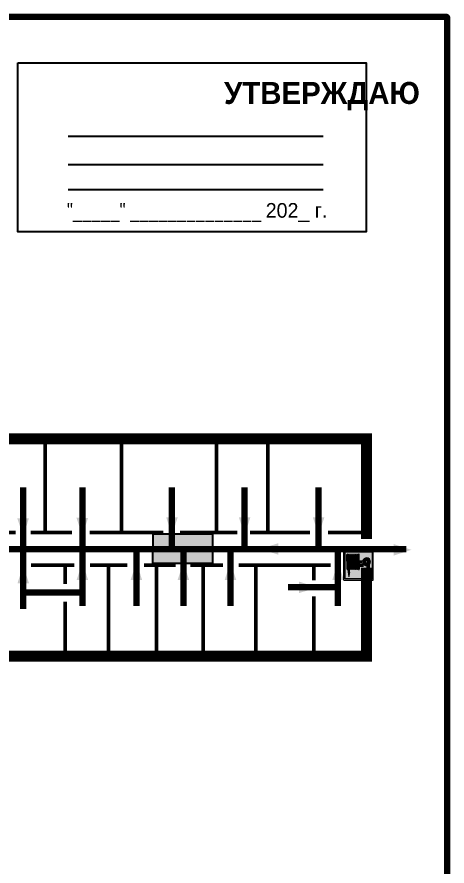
# Model space of a CAD drawing. Header units: millimetres. Extents: x 13810 to 67229, y 12374 to 21950.
# Drawn here: x 21441.8 to 21559, y 19246.8 to 19478.5 of the extents above; entities that cross this region are included whole.
import ezdxf

# ---------------------------------------------------------------- set-up
doc = ezdxf.new("R2010")
doc.units = ezdxf.units.MM
doc.layers.add('План_Штампы', color=7, linetype='Continuous')
doc.styles.add('обычный', font='arial.ttf')

# ---------------------------------------------------------------- blocks, each defined once
blk = doc.blocks.new('A$C32E8229D')
at = {"true_color": 0xffffff}
blk.add_hatch(color=7, dxfattribs=at).paths.add_polyline_path([(0, 0), (0, -8), (16, -8), (16, 0)])
h = blk.add_hatch(color=126)
h.paths.add_polyline_path([(0.2, -0.2), (15.8, -0.2), (15.8, -7.8), (0.2, -7.8)])
h.paths.add_polyline_path([(13.49, -2.05), (12.08, -2.05), (11.37, -2.63, 0.162397), (11.29, -2.84), (11.29, -3.63), (10.35, -3.63), (10.35, -4.05), (11.68, -4.05), (11.68, -3.48), (12.26, -4.28), (11.29, -5.1), (11.29, -6.78), (11.85, -6.78), (11.85, -5.44), (12.8, -4.64), (12.8, -5.94), (14.46, -5.94), (14.46, -5.39), (13.45, -5.39), (13.45, -3.97), (12.46, -2.59), (13.15, -2.59), (13.69, -3.34), (14.18, -3)], flags=16)
h.paths.add_polyline_path([(10.74, -1.82, 1), (11.8, -1.82, 1)], flags=16)
h.paths.add_polyline_path([(9.39, -3.59), (5.99, -3.59), (6.56, -3.03), (5.91, -3.03), (5.1, -3.83), (5.91, -4.64), (6.56, -4.64), (5.99, -4.09), (9.39, -4.09)], flags=16)
h.paths.add_polyline_path([(4.29, -1.08), (1.72, -1.08), (1.72, -6.6), (4.29, -6.6)], flags=16)
at = {"color": 126}
blk.add_lwpolyline([(16, -8), (0, -8), (0, 0), (16, 0)], close=True, dxfattribs=at)
blk = doc.blocks.new('A$C37112FD5')
at = {"true_color": 0xf5f5ff}
h = blk.add_hatch(color=7, dxfattribs=at)
h.dxf.hatch_style = 1
h.paths.add_polyline_path([(12.8, -7.4), (0, -7.4), (0, -20.2), (12.8, -20.2)])
h.paths.add_polyline_path([(12.29, -7.91), (12.29, -19.69), (0.51, -19.69), (0.51, -7.91)], flags=16)
h.paths.add_polyline_path([(4.98, -9.04, -0.42597), (5.17, -9.22), (5.17, -12.25), (5.17, -15.29, -0.432244), (4.98, -15.47), (4.83, -15.47, -0.42597), (4.64, -15.29), (4.64, -12.25), (4.64, -9.22, -0.432244), (4.83, -9.04)], flags=0)
h.paths.add_polyline_path([(4.28, -9.22), (4.28, -12.25), (4.28, -15.29, -0.432244), (4.09, -15.47), (3.94, -15.47, -0.42597), (3.75, -15.29), (3.75, -12.25), (3.75, -9.22, -0.432244), (3.94, -9.04), (4.09, -9.04, -0.42597)], flags=0)
h.paths.add_polyline_path([(5.72, -9.04), (5.87, -9.04, -0.42597), (6.06, -9.22), (6.06, -12.25), (6.06, -15.29, -0.432244), (5.87, -15.47), (5.72, -15.47, -0.42597), (5.53, -15.29), (5.53, -12.25), (5.53, -9.22, -0.432244)], flags=0)
h.paths.add_polyline_path([(6.42, -8.9), (6.5, -8.9, -0.42597), (6.69, -9.08), (6.69, -12.03), (8.21, -12.03, -15.824349), (8.21, -12.47), (6.69, -12.47), (6.69, -15.42, -0.432244), (6.5, -15.6), (6.42, -15.6)], flags=0)
h.paths.add_polyline_path([(3.39, -9.22), (3.39, -12.25), (3.39, -15.29, -0.432244), (3.2, -15.47), (3.05, -15.47, -0.42597), (2.85, -15.29), (2.85, -12.25), (2.85, -9.22, -0.432244), (3.05, -9.04), (3.2, -9.04, -0.42597)], flags=0)
h.paths.add_polyline_path([(2.5, -9.22), (2.5, -16.71), (1.96, -16.71), (1.96, -9.22, -0.432244), (2.15, -9.04), (2.31, -9.04, -0.42597)], flags=0)
h.paths.add_polyline_path([(1.61, -8.9), (1.61, -15.6), (1.57, -15.6, -0.42597), (1.37, -15.42), (1.37, -12.03), (1.37, -9.09, -0.432244), (1.57, -8.9)], flags=0)
h.paths.add_polyline_path([(9.76, -10.81), (9.76, -12.03), (8.49, -12.03, -0.336371)], flags=0)
h.paths.add_polyline_path([(8.49, -12.47), (9.76, -12.47), (9.76, -13.7, -0.336371)], flags=0)
h.paths.add_polyline_path([(10.11, -10.81, -0.336371), (11.38, -12.03), (10.11, -12.03)], flags=0)
h.paths.add_polyline_path([(10.11, -12.47), (11.38, -12.47, -0.336371), (10.11, -13.7)], flags=0)
h.paths.add_polyline_path([(2.5, -16.84), (2.5, -17.05), (1.97, -17.05), (1.97, -16.84)], flags=0)
h.paths.add_polyline_path([(2.5, -17.24, -0.033778), (2.24, -18.6, -0.033778), (1.97, -17.24)], flags=0)
h = blk.add_hatch(color=242)
h.dxf.hatch_style = 1
h.paths.add_polyline_path([(12.29, -7.91), (0.51, -7.91), (0.51, -19.69), (12.29, -19.69)])
h.paths.add_polyline_path([(6.42, -15.6), (6.42, -8.9), (6.5, -8.9, -0.42597), (6.69, -9.08), (6.69, -12.03), (8.21, -12.03, -15.824349), (8.21, -12.47), (6.69, -12.47), (6.69, -15.42, -0.432244), (6.5, -15.6)], flags=16)
h.paths.add_polyline_path([(5.87, -15.47), (5.72, -15.47, -0.42597), (5.53, -15.29), (5.53, -12.25), (5.53, -9.22, -0.432244), (5.72, -9.04), (5.87, -9.04, -0.42597), (6.06, -9.22), (6.06, -12.25), (6.06, -15.29, -0.432244)], flags=16)
h.paths.add_polyline_path([(4.98, -15.47), (4.83, -15.47, -0.42597), (4.64, -15.29), (4.64, -12.25), (4.64, -9.22, -0.432244), (4.83, -9.04), (4.98, -9.04, -0.42597), (5.17, -9.22), (5.17, -12.25), (5.17, -15.29, -0.432244)], flags=16)
h.paths.add_polyline_path([(4.09, -15.47), (3.94, -15.47, -0.42597), (3.75, -15.29), (3.75, -12.25), (3.75, -9.22, -0.432244), (3.94, -9.04), (4.09, -9.04, -0.42597), (4.28, -9.22), (4.28, -12.25), (4.28, -15.29, -0.432244)], flags=16)
h.paths.add_polyline_path([(3.2, -15.47), (3.05, -15.47, -0.42597), (2.85, -15.29), (2.85, -12.25), (2.85, -9.22, -0.432244), (3.05, -9.04), (3.2, -9.04, -0.42597), (3.39, -9.22), (3.39, -12.25), (3.39, -15.29, -0.432244)], flags=16)
h.paths.add_polyline_path([(2.5, -17.05), (1.97, -17.05), (1.97, -16.84), (2.5, -16.84)], flags=16)
h.paths.add_polyline_path([(2.5, -17.24, -0.033778), (2.24, -18.6, -0.033778), (1.97, -17.24)], flags=16)
h.paths.add_polyline_path([(2.5, -16.71), (1.96, -16.71), (1.96, -9.22, -0.432244), (2.15, -9.04), (2.31, -9.04, -0.42597), (2.5, -9.22)], flags=16)
h.paths.add_polyline_path([(1.61, -15.6), (1.57, -15.6, -0.42597), (1.37, -15.42), (1.37, -12.03), (1.37, -9.09, -0.432244), (1.57, -8.9), (1.61, -8.9)], flags=16)
h.paths.add_polyline_path([(8.49, -12.47), (9.76, -12.47), (9.76, -13.7, -0.336371)], flags=0)
h.paths.add_polyline_path([(10.11, -13.7), (10.11, -12.47), (11.38, -12.47, -0.336371)], flags=0)
h.paths.add_polyline_path([(8.49, -12.03, -0.336371), (9.76, -10.81), (9.76, -12.03)], flags=0)
h.paths.add_polyline_path([(10.11, -12.03), (10.11, -10.81, -0.336371), (11.38, -12.03)], flags=0)
h = blk.add_hatch(color=7, dxfattribs=at)
h.dxf.hatch_style = 1
h.paths.add_polyline_path([(1.61, -8.9), (1.57, -8.9, 0.432244), (1.37, -9.09), (1.37, -12.03), (1.37, -15.42, 0.42597), (1.57, -15.6), (1.61, -15.6)])
h.paths.add_polyline_path([(2.5, -9.22, 0.42597), (2.31, -9.04), (2.15, -9.04, 0.432244), (1.96, -9.22), (1.96, -16.71), (2.5, -16.71)])
h.paths.add_polyline_path([(2.5, -16.84), (1.97, -16.84), (1.97, -17.05), (2.5, -17.05)])
h.paths.add_polyline_path([(2.5, -17.24), (1.97, -17.24, 0.033778), (2.24, -18.6, 0.033778)])
h.paths.add_polyline_path([(3.39, -12.25), (3.39, -9.22, 0.42597), (3.2, -9.04), (3.05, -9.04, 0.432244), (2.85, -9.22), (2.85, -12.25), (2.85, -15.29, 0.42597), (3.05, -15.47), (3.2, -15.47, 0.432244), (3.39, -15.29)])
h.paths.add_polyline_path([(4.28, -12.25), (4.28, -9.22, 0.42597), (4.09, -9.04), (3.94, -9.04, 0.432244), (3.75, -9.22), (3.75, -12.25), (3.75, -15.29, 0.42597), (3.94, -15.47), (4.09, -15.47, 0.432244), (4.28, -15.29)])
h.paths.add_polyline_path([(5.17, -12.25), (5.17, -9.22, 0.42597), (4.98, -9.04), (4.83, -9.04, 0.432244), (4.64, -9.22), (4.64, -12.25), (4.64, -15.29, 0.42597), (4.83, -15.47), (4.98, -15.47, 0.432244), (5.17, -15.29)])
h.paths.add_polyline_path([(6.06, -12.25), (6.06, -9.22, 0.42597), (5.87, -9.04), (5.72, -9.04, 0.432244), (5.53, -9.22), (5.53, -12.25), (5.53, -15.29, 0.42597), (5.72, -15.47), (5.87, -15.47, 0.432244), (6.06, -15.29)])
h.paths.add_polyline_path([(6.69, -12.47), (8.21, -12.47, 15.824349), (8.21, -12.03), (6.69, -12.03), (6.69, -9.08, 0.42597), (6.5, -8.9), (6.42, -8.9), (6.42, -15.6), (6.5, -15.6, 0.432244), (6.69, -15.42)])
h.paths.add_polyline_path([(8.49, -12.47), (9.76, -12.47), (9.76, -13.7, -0.336371)], flags=16)
h.paths.add_polyline_path([(8.49, -12.03, -0.336371), (9.76, -10.81), (9.76, -12.03)], flags=16)
h.paths.add_polyline_path([(10.11, -12.47), (11.38, -12.47, -0.336371), (10.11, -13.7)], flags=16)
h.paths.add_polyline_path([(10.11, -12.03), (10.11, -10.81, -0.336371), (11.38, -12.03)], flags=16)
h = blk.add_hatch(color=242)
h.dxf.hatch_style = 1
h.paths.add_polyline_path([(9.76, -10.81, 0.336371), (8.49, -12.03), (9.76, -12.03)])
h.paths.add_polyline_path([(10.11, -10.81), (10.11, -12.03), (11.38, -12.03, 0.336371)])
h.paths.add_polyline_path([(11.38, -12.47), (10.11, -12.47), (10.11, -13.7, 0.336371)])
h.paths.add_polyline_path([(9.76, -12.47), (8.49, -12.47, 0.336371), (9.76, -13.7)])
at = {"color": 242, "lineweight": 5}
for p, q in [((0, -20.2), (0, -7.4)), ((0, -7.4), (12.8, -7.4)), ((12.8, -20.2), (12.8, -7.4)), ((1.37, -12.03), (1.37, -9.08)), ((1.57, -8.9), (1.61, -8.9)), ((1.61, -8.9), (1.61, -15.6)), ((1.96, -16.71), (1.96, -9.22)), ((2.15, -9.04), (2.31, -9.04)), ((2.5, -16.71), (2.5, -9.22)), ((2.85, -12.25), (2.85, -9.22)), ((3.05, -9.04), (3.2, -9.04)), ((3.39, -12.25), (3.39, -9.22)), ((3.75, -12.25), (3.75, -9.22)), ((3.94, -9.04), (4.09, -9.04)), ((4.28, -12.25), (4.28, -9.22)), ((4.64, -12.25), (4.64, -9.22)), ((4.83, -9.04), (4.98, -9.04)), ((5.17, -12.25), (5.17, -9.22)), ((5.53, -12.25), (5.53, -9.22)), ((5.72, -9.04), (5.87, -9.04)), ((6.06, -12.25), (6.06, -9.22)), ((6.42, -8.9), (6.42, -15.6)), ((6.5, -8.9), (6.42, -8.9)), ((6.69, -12.03), (6.69, -9.08)), ((9.76, -10.81), (9.76, -12.03)), ((10.11, -10.81), (10.11, -12.03)), ((1.37, -12.03), (1.37, -15.42)), ((2.85, -12.25), (2.85, -15.29)), ((3.39, -12.25), (3.39, -15.29)), ((3.75, -12.25), (3.75, -15.29)), ((4.28, -12.25), (4.28, -15.29)), ((4.64, -12.25), (4.64, -15.29)), ((5.17, -12.25), (5.17, -15.29)), ((5.53, -12.25), (5.53, -15.29)), ((6.06, -12.25), (6.06, -15.29)), ((8.21, -12.03), (6.69, -12.03)), ((8.21, -12.47), (6.69, -12.47)), ((6.69, -12.47), (6.69, -15.42)), ((9.76, -12.03), (8.49, -12.03)), ((9.76, -12.47), (8.49, -12.47)), ((9.76, -12.47), (9.76, -13.7)), ((11.38, -12.03), (10.11, -12.03)), ((11.38, -12.47), (10.11, -12.47)), ((10.11, -12.47), (10.11, -13.7)), ((1.57, -15.6), (1.61, -15.6)), ((1.96, -16.71), (2.5, -16.71)), ((1.97, -16.84), (2.5, -16.84)), ((1.97, -17.05), (1.97, -16.84)), ((2.5, -17.05), (1.97, -17.05)), ((1.97, -17.24), (2.5, -17.24)), ((2.5, -16.84), (2.5, -17.05)), ((3.05, -15.47), (3.2, -15.47)), ((3.94, -15.47), (4.09, -15.47)), ((4.83, -15.47), (4.98, -15.47)), ((5.72, -15.47), (5.87, -15.47)), ((6.42, -15.6), (6.5, -15.6)), ((0, -20.2), (12.8, -20.2))]:
    blk.add_line(p, q, dxfattribs=at)
blk.add_lwpolyline([(0.51, -7.91), (12.29, -7.91), (12.29, -19.69), (0.51, -19.69)], close=True, dxfattribs=at)
for centre, radius, start, end in [((1.56, -9.09), 0.182, 87.1027, 180.6071), ((2.15, -9.22), 0.182, 87.1027, 180.6071), ((2.32, -9.22), 0.182, 359.3929, 92.8973), ((3.04, -9.22), 0.182, 87.1027, 180.6071), ((3.21, -9.22), 0.182, 359.3929, 92.8973), ((3.93, -9.22), 0.182, 87.1027, 180.6071), ((4.1, -9.22), 0.182, 359.3929, 92.8973), ((4.82, -9.22), 0.182, 87.1027, 180.6071), ((4.99, -9.22), 0.182, 359.3929, 92.8973), ((5.71, -9.22), 0.182, 87.1027, 180.6071), ((5.88, -9.22), 0.182, 359.3929, 92.8973), ((6.51, -9.09), 0.182, 359.3929, 92.8973), ((9.93, -12.25), 1.74, 187.2319, 172.7681), ((9.93, -12.25), 1.46, 96.9927, 171.3585), ((9.93, -12.25), 1.46, 8.6415, 83.0073), ((9.93, -12.25), 1.46, 188.6415, 263.0073), ((9.93, -12.25), 1.46, 276.9927, 351.3585), ((1.56, -15.42), 0.182, 179.3929, 272.8973), ((12.17, -15.98), 10.27, 187.041, 194.7793), ((-7.7, -15.98), 10.27, 345.2207, 352.959), ((3.04, -15.29), 0.182, 179.3929, 272.8973), ((3.21, -15.29), 0.182, 267.1027, 0.6071), ((3.93, -15.29), 0.182, 179.3929, 272.8973), ((4.1, -15.29), 0.182, 267.1027, 0.6071), ((4.82, -15.29), 0.182, 179.3929, 272.8973), ((4.99, -15.29), 0.182, 267.1027, 0.6071), ((5.71, -15.29), 0.182, 179.3929, 272.8973), ((5.88, -15.29), 0.182, 267.1027, 0.6071), ((6.51, -15.42), 0.182, 267.1027, 0.6071)]:
    blk.add_arc(centre, radius, start, end, dxfattribs=at)

msp = doc.modelspace()

# ---------------------------------------------------------------- linework, layer by layer
at = {"color": 2, "lineweight": 100}
msp.add_lwpolyline([(20959.05, 19478.54), (21559.05, 19478.54), (21559.05, 19083.54), (20959.05, 19083.54)], close=True, dxfattribs=at)
msp.add_lwpolyline([(21441.99, 19466.05), (21536.99, 19466.05), (21536.99, 19419.85), (21441.99, 19419.85)], close=True)
for points in [[(21455.74, 19446.01), (21525.27, 19446.01)], [(21455.74, 19438.25), (21525.27, 19438.25)], [(21455.74, 19431.46), (21525.27, 19431.46)]]:
    msp.add_lwpolyline(points)
at = {"lineweight": 100}
for points, const_width in [([(20985.1, 19334.49), (20985.1, 19363.21), (21104.29, 19363.21), (21104.29, 19328.6), (21118.62, 19328.6), (21118.62, 19322), (21247.42, 19322), (21247.42, 19329.63), (21278.45, 19329.63), (21278.45, 19322), (21406.49, 19322), (21406.49, 19328.43), (21419.28, 19328.43), (21419.28, 19363.35), (21537.05, 19363.35), (21537.05, 19336.08)], 3), ([(21449.43, 19363.63), (21449.43, 19337.77)], 1), ([(21470.28, 19363.65), (21470.28, 19337.79)], 1), ([(21496.21, 19363.65), (21496.21, 19337.79)], 1), ([(21510.19, 19363.65), (21510.19, 19337.79)], 1), ([(21426.31, 19337.79), (21441.38, 19337.79)], 1), ([(21445.52, 19337.79), (21456.8, 19337.79)], 1), ([(21461.58, 19337.79), (21481.66, 19337.79)], 1), ([(21486.18, 19337.79), (21501.83, 19337.79)], 1), ([(21505.34, 19337.79), (21521.7, 19337.79)], 1), ([(21526.58, 19337.79), (21535.99, 19337.79)], 1), ([(21537.05, 19328.18), (21537.05, 19304.02), (21430.89, 19304.02), (21430.89, 19293.18), (21419.32, 19293.18), (21419.32, 19252.22), (21107.09, 19252.22), (21107.09, 19293.04), (21091.77, 19293.04), (21091.77, 19304.65), (20985.1, 19304.65), (20985.1, 19330.82)], 3), ([(21457.41, 19328.9), (21445.6, 19328.9)], 1), ([(21454.89, 19328.9), (21454.89, 19323.73)], 1), ([(21471.88, 19328.9), (21461.67, 19328.9)], 1), ([(21466.74, 19328.9), (21466.74, 19303.89)], 1), ([(21485.07, 19328.9), (21476.36, 19328.9)], 1), ([(21479.81, 19328.9), (21479.81, 19303.89)], 1), ([(21497.92, 19328.9), (21489.01, 19328.9)], 1), ([(21492.55, 19329.04), (21492.55, 19304.02)], 1), ([(21513.44, 19328.9), (21502.18, 19328.9)], 1), ([(21506.92, 19329.04), (21506.92, 19304.02)], 1), ([(21527.3, 19328.9), (21512.62, 19328.9)], 1), ([(21522.7, 19329.04), (21522.7, 19324.8)], 1), ([(21536.35, 19328.9), (21531.94, 19328.9)], 1), ([(21537.55, 19329.04), (21537.55, 19304.02)], 1), ([(21522.7, 19320.42), (21522.7, 19304.02)], 1), ([(21454.89, 19318.92), (21454.89, 19303.89)], 1)]:
    msp.add_lwpolyline(points, dxfattribs=dict(at, const_width=const_width))
at = {"color": 126, "lineweight": 100, "true_color": 0x008754}
for points in [[(21443.44, 19350.07), (21443.44, 19316.93)], [(21459.58, 19333.29), (21459.58, 19350.07)], [(21484.02, 19333.29), (21484.02, 19350.07)], [(21503.85, 19333.29), (21503.85, 19350.07)], [(21524.03, 19333.29), (21524.03, 19350.07)], [(21424.67, 19333.29), (21529.31, 19333.29)], [(21459.58, 19333.29), (21459.58, 19317.82)], [(21474.31, 19333.29), (21474.31, 19317.82)], [(21487.13, 19333.29), (21487.13, 19317.82)], [(21499.96, 19333.29), (21499.96, 19317.82)], [(21529.31, 19333.3), (21547.95, 19333.3)], [(21529.31, 19333.29), (21529.31, 19317.82)], [(21459.58, 19321.42), (21443.44, 19321.42)], [(21515.7, 19322.88), (21529.31, 19322.88)]]:
    msp.add_lwpolyline(points, dxfattribs=at)
at = {"layer": 'План_Штампы', "color": 126, "true_color": 0x008754}
for points in [[(21457.98, 19341.82), (21461.14, 19341.81), (21459.58, 19336.96)], [(21482.43, 19341.96), (21485.59, 19341.96), (21484.03, 19337.11)], [(21502.26, 19341.96), (21505.42, 19341.96), (21503.86, 19337.11)], [(21522.44, 19341.96), (21525.6, 19341.96), (21524.04, 19337.11)], [(21441.84, 19341.65), (21445, 19341.65), (21443.44, 19336.79)], [(21513.04, 19334.91), (21513.03, 19331.75), (21508.18, 19333.31)], [(21544.48, 19331.49), (21544.48, 19334.65), (21549.34, 19333.09)], [(21445.04, 19323.94), (21441.88, 19323.94), (21443.44, 19328.79)], [(21461.18, 19324.83), (21458.02, 19324.83), (21459.58, 19329.69)], [(21475.91, 19324.83), (21472.75, 19324.83), (21474.31, 19329.69)], [(21488.73, 19324.83), (21485.57, 19324.83), (21487.13, 19329.69)], [(21501.56, 19324.83), (21498.4, 19324.83), (21499.96, 19329.69)], [(21530.91, 19324.83), (21527.75, 19324.83), (21529.31, 19329.69)], [(21518.7, 19321.25), (21518.7, 19324.41), (21523.56, 19322.85)]]:
    msp.add_solid(points, dxfattribs=at)

# ---------------------------------------------------------------- block references
at = {"xscale": 0.6249984004534781, "yscale": 0.6249984004534781, "zscale": 0.6249984004534781}
msp.add_blockref('A$C37112FD5', (21530.91, 19337.46), dxfattribs=at)
at = {"layer": 'План_Штампы', "color": 126, "true_color": 0x008754, "xscale": 1.012510887696, "yscale": 1.012510887696, "zscale": 1.012510887696, "rotation": 359.9978653237144}
msp.add_blockref('A$C32E8229D', (21478.85, 19337.46), dxfattribs=at)

# ---------------------------------------------------------------- texts
at = {"lineweight": 0, "attachment_point": 5, "style": 'обычный'}
for s, insert, char_height, width in [('\\pi-18,l18,t18;{\\fProxima Nova Rg|b1|i0|c204|p2;УТВЕРЖДАЮ\\H1.1997x; }', (21524.93, 19456.93), 6, 126.6484), ('{\\fArial Narrow|b0|i0|c204|p34;"_____" ______________ \\fProxima Nova Rg|b0|i0|c204|p2;202_ г. }', (21490.9, 19425.17), 4, 78.6503)]:
    msp.add_mtext(s, dxfattribs=dict(at, insert=insert, char_height=char_height, width=width))

doc.saveas('drawing.dxf')
